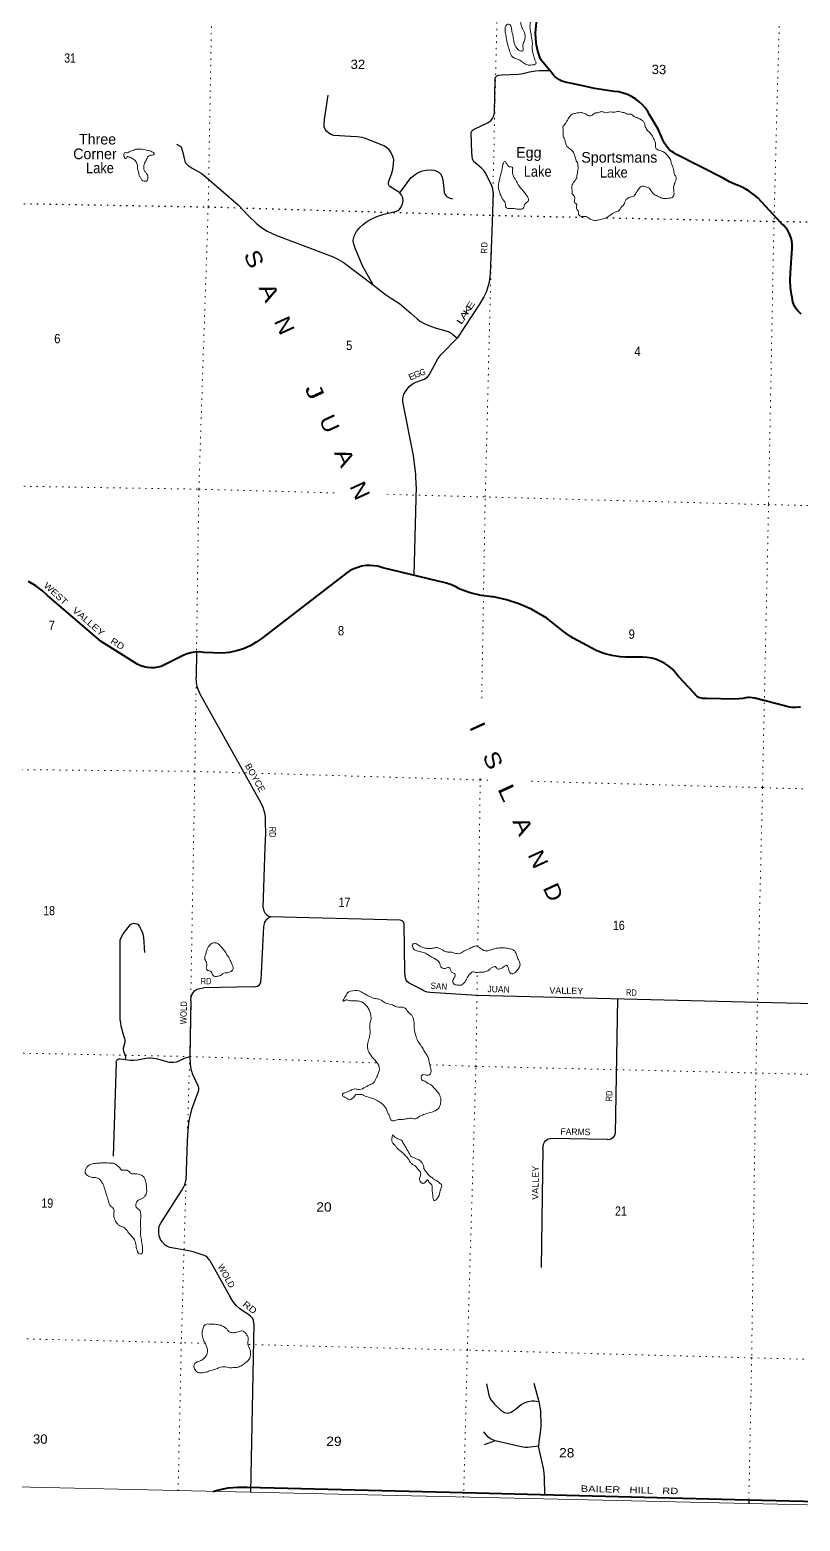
# Model space of a CAD drawing. Header units: feet. Extents: x -611393 to -485084, y 372822 to 560047.
# Drawn here: x -517230 to -502761, y 372822 to 400829 of the extents above; entities that cross this region are included whole.
import ezdxf
from ezdxf.enums import TextEntityAlignment as Align

# ---------------------------------------------------------------- set-up
doc = ezdxf.new("R2010")
doc.units = ezdxf.units.FT
doc.header["$LTSCALE"] = 80
doc.linetypes.add('DOTTED', pattern=[1.5, 0.3, -1.2])
for name, color, linetype, lineweight in [('26', 7, 'Continuous', 40), ('27', 7, 'Continuous', 13), ('29', 7, 'Continuous', 25), ('39', 7, 'Continuous', 13), ('4', 7, 'Continuous', 13), ('6', 7, 'DOTTED', 25), ('7', 7, 'DOTTED', 13)]:
    doc.layers.add(name, color=color, linetype=linetype, lineweight=lineweight)
for name, color, linetype in [('30', 7, 'Continuous'), ('41', 7, 'Continuous'), ('42', 7, 'Continuous')]:
    doc.layers.add(name, color=color, linetype=linetype)

msp = doc.modelspace()

# ---------------------------------------------------------------- linework, layer by layer
at = {"layer": '26'}
for points in [[(-507462.66, 400068.4), (-507625.97, 400256.8), (-507650.04, 400312.82), (-507688.45, 400426.18), (-507714.81, 400542.93), (-507728.82, 400661.8), (-507730.32, 400781.48), (-507719.31, 400900.66), (-507713.44, 400972.46), (-507714.55, 401063.41), (-507722.22, 401128.74), (-507725.16, 401153.72), (-507729.47, 401178.74), (-507842.42, 401833.92), (-507846.61, 401859.16), (-507856.65, 401898.48), (-507870.74, 401936.53), (-507888.73, 401972.9), (-507910.42, 402007.19), (-507935.58, 402039.02), (-508043.54, 402169.45)], [(-502740.51, 395491.04), (-502775.88, 395520.63), (-502807.96, 395553.75), (-502836.4, 395590.05), (-502860.89, 395629.11), (-502881.16, 395670.53), (-502896.99, 395713.84), (-502908.21, 395758.56), (-502914.69, 395804.21), (-502926.24, 395857.38), (-502945.4, 395992.64), (-502950.32, 396129.16), (-502940.94, 396265.45), (-502910.57, 396730.2), (-502909.83, 396743.49), (-502910.33, 396800.96), (-502916.84, 396858.07), (-502929.28, 396914.19), (-502947.52, 396968.7), (-502971.36, 397021), (-503000.53, 397070.53), (-503034.72, 397116.73), (-503073.55, 397159.11), (-503116.6, 397197.19), (-503554.93, 397672.47), (-503615.98, 397725.37), (-503717.49, 397799.06), (-503826.15, 397861.74), (-503940.77, 397912.71), (-503962.6, 397920.77), (-504088.73, 397976.28), (-504208.36, 398044.66), (-505081.41, 398487.68), (-505123.18, 398510.13), (-505169.63, 398541.22), (-505212.57, 398577), (-505251.53, 398617.06), (-505286.1, 398660.98), (-505315.88, 398708.27), (-505426.8, 398962.07), (-505596.04, 399246.75), (-505618.27, 399285.27), (-505666.91, 399355.93), (-505722.68, 399421.11), (-505784.94, 399480.11), (-505853.04, 399532.28), (-505926.21, 399577.04), (-506003.67, 399613.91), (-506084.55, 399642.48), (-506167.98, 399662.43), (-506253.03, 399673.56), (-506622.34, 399727.62), (-506900.66, 399786.88), (-507110.38, 399835.38), (-507149.1, 399841.08), (-507194.01, 399852.2), (-507237.51, 399867.95), (-507279.12, 399888.16), (-507318.39, 399912.62), (-507354.89, 399941.04), (-507388.22, 399973.12), (-507418.02, 400008.51), (-507443.95, 400046.82), (-507462.66, 400068.4)], [(-508752.86, 390207.67), (-508957.72, 390257.11), (-509156.28, 390327.69), (-509218.54, 390363.2), (-509310.27, 390405.12), (-509405.88, 390437.23), (-510599.54, 390727.62), (-510618.26, 390734.03), (-510692.5, 390754.07), (-510768.43, 390766.25), (-510845.21, 390770.42), (-510922.01, 390766.55), (-510997.99, 390754.67), (-511072.31, 390734.91), (-511144.15, 390707.49), (-511212.74, 390672.71), (-511277.31, 390630.95), (-512860.12, 389412.67), (-512867.61, 389406.61), (-512977.32, 389327.42), (-513094.71, 389260.13), (-513218.49, 389205.48), (-513347.31, 389164.07), (-513479.75, 389136.36), (-513614.36, 389122.63), (-513963.8, 389138.09), (-513999.06, 389142.38), (-514068.53, 389145.29), (-514137.92, 389140.93), (-514206.47, 389129.34), (-514273.44, 389110.64), (-514338.09, 389085.04), (-514735.92, 388882.6), (-514762.16, 388874.09), (-514824.81, 388858.83), (-514888.72, 388850.2), (-514953.17, 388848.29), (-515017.48, 388853.14), (-515080.92, 388864.68), (-515142.81, 388882.79), (-515202.47, 388907.26), (-515891.73, 389340.44), (-516896.43, 390207.3), (-516992.32, 390294.33), (-517119.69, 390389.56), (-517256.32, 390470.96)], [(-502752.92, 388109.53), (-502774.67, 388106.38), (-502844.99, 388102.4), (-502915.34, 388105.79), (-502984.95, 388116.51), (-503053.06, 388134.45), (-503611.54, 388275.24), (-503623.61, 388278.6), (-503661.65, 388286.4), (-503700.29, 388290.17), (-503739.11, 388289.88), (-503777.7, 388285.54), (-503790.61, 388282.7), (-503815.7, 388277.17), (-503840.61, 388274.44), (-503985.5, 388258.58), (-504520.12, 388269.46), (-504545.48, 388269.98), (-504570.12, 388269.79), (-504591.09, 388271.4), (-504615.3, 388275.84), (-504638.92, 388282.79), (-504661.67, 388292.17), (-504683.33, 388303.87), (-504703.64, 388317.77), (-504722.38, 388333.72), (-504739.36, 388351.54), (-504754.38, 388371.04), (-505044.62, 388683.15), (-505046.7, 388686.17), (-505100.6, 388756.02), (-505161.52, 388819.85), (-505228.77, 388876.96), (-505301.62, 388926.73), (-505379.28, 388968.61), (-505460.89, 389002.15), (-505545.55, 389026.97), (-505632.35, 389042.81), (-505720.33, 389049.48), (-506041.6, 389050.52), (-506144.69, 389056.47), (-506298.26, 389078.87), (-506448.65, 389117.2), (-506594.2, 389171.03), (-507022.3, 389406.76), (-507076.61, 389439.05), (-507205.49, 389529.08), (-507520.33, 389782.38), (-507803.82, 389942.78), (-507824.43, 389953.38), (-508047.7, 390052.43), (-508280.1, 390127.61), (-508519.08, 390178.07), (-508543.96, 390179.91), (-508752.86, 390207.67)], [(-513783.81, 373378.55), (-513679.37, 373409.56), (-513503.85, 373445.86), (-513325.51, 373463.62), (-513146.28, 373462.63), (-509099.81, 373361.42), (-503744.28, 373223.48), (-500061.82, 373134.58)]]:
    msp.add_lwpolyline(points, dxfattribs=at)
at = {"layer": '29'}
for p, q in [((-508526.83, 397776.43), (-508554.04, 397040.62)), ((-509974.23, 392264.94), (-510015.56, 390581.2)), ((-514099.05, 389153.53), (-514107.33, 388672.4)), ((-512885.49, 386307.28), (-514030.18, 388353.26)), ((-512848.3, 384337.6), (-512811.94, 385481.64)), ((-512839.26, 383987.72), (-512892.54, 382987.39)), ((-510273.68, 384110.2), (-512712.39, 384168.49)), ((-515532.11, 382232.07), (-515533.41, 383687.85)), ((-513031.09, 382857.29), (-513966.84, 382835.87)), ((-514205.38, 382595.51), (-514226.74, 381548.37)), ((-506195.21, 382630.44), (-506233.76, 380093.33)), ((-515605.83, 381434.13), (-515665.77, 379677.67)), ((-514275.88, 379958.07), (-514301.81, 379221.89)), ((-507596.12, 379813.13), (-507623.82, 377589.3)), ((-506388.24, 379989.66), (-507444.84, 380011.85)), ((-513848.33, 377715.3), (-513462.45, 377020.14)), ((-513024.21, 376534.75), (-513085.82, 373362.42)), ((-507766.25, 375415.1), (-507672.84, 375068.98)), ((-508489.13, 374328.14), (-508693.86, 374255.28)), ((-503725.99, 373223.47), (-503728.23, 373147.36))]:
    msp.add_line(p, q, dxfattribs=at)
for points in [[(-508526.83, 397776.43), (-508536.23, 397843.68), (-508555.65, 397901.97), (-508627.27, 398057.4), (-508679.44, 398152.11), (-508703.72, 398188.54), (-508743.78, 398232.26), (-508836.02, 398305.12), (-508888.2, 398351.26), (-508913.7, 398407.12), (-508928.26, 398518.83), (-508942.83, 398902.55), (-508923.4, 398936.55), (-508884.57, 398965.7), (-508632.12, 399082.27), (-508573.86, 399121.12), (-508544.74, 399159.99), (-508513.18, 399215.84), (-508501.05, 399276.56), (-508491.34, 399912.85), (-508480.41, 399949.28), (-508457.35, 399966.28), (-508422.16, 399975.99), (-508360.26, 399985.71), (-508059.26, 399995.43), (-507999.79, 400005.14), (-507923.33, 400024.57), (-507844.44, 400041.57), (-507732.78, 400056.14), (-507656.32, 400063.43), (-507462.66, 400068.4)], [(-510281.54, 397768.39), (-510368.91, 397821.82), (-510466.01, 397884.96), (-510481.79, 397901.96), (-510493.93, 397926.25), (-510496.36, 397952.96), (-510490.28, 397986.96), (-510436.88, 398118.11), (-510413.82, 398203.11), (-510398.04, 398317.25), (-510394.41, 398392.54), (-510412.61, 398453.26), (-510440.53, 398518.83), (-510480.57, 398574.69), (-510530.34, 398620.83), (-510582.52, 398652.4), (-510907.8, 398781.12), (-510990.32, 398807.83), (-511080.14, 398822.41), (-511208.79, 398827.26), (-511519.49, 398841.83), (-511575.33, 398863.7), (-511621.44, 398895.26), (-511651.78, 398921.98), (-511677.28, 398953.56), (-511699.12, 399006.98), (-511703.98, 399053.13), (-511694.26, 399147.84), (-511626.3, 399604.42)], [(-514473.7, 398682.26), (-514403.82, 398645.83), (-514389.72, 398629.37), (-514380.32, 398605.85), (-514356.82, 398528.27), (-514326.76, 398387.68), (-514309.83, 398340.17), (-514253.94, 398278.4), (-514182.93, 398232.02), (-514009.03, 398137.97), (-513952.95, 398096.25), (-513318.15, 397540.77), (-513120.76, 397338.57), (-512968.64, 397185.53), (-512881.07, 397117.56), (-512774.45, 397049.52), (-512608.47, 396971.78), (-511532.21, 396567.38), (-511434.54, 396515.23), (-511344.21, 396463.93), (-510780.23, 396040.71)], [(-510281.54, 397768.39), (-510072.77, 398047.68), (-510047.29, 398069.54), (-509995.1, 398110.82), (-509935.63, 398147.25), (-509856.73, 398178.82), (-509785.13, 398195.83), (-509689.25, 398200.68), (-509637.06, 398193.4), (-509584.87, 398176.39), (-509542.39, 398149.68), (-509509.62, 398118.11), (-509484.14, 398064.68), (-509464.72, 397967.54), (-509445.3, 397773.25), (-509431.94, 397739.25), (-509413.74, 397717.39), (-509390.68, 397693.1), (-509355.49, 397671.25), (-509289.95, 397656.67)], [(-510780.23, 396040.71), (-510980.62, 396398.65), (-511120.19, 396726.51), (-511145.68, 396806.66), (-511159.03, 396852.8), (-511159.03, 396879.52), (-511135.97, 396957.23), (-511093.49, 397039.8), (-511034.02, 397117.52), (-510970.9, 397175.81), (-510933.28, 397204.95), (-510876.24, 397243.81), (-510820.42, 397272.95), (-510711.17, 397321.52), (-510597.1, 397360.38), (-510344.65, 397423.53), (-510300.95, 397445.38), (-510271.82, 397474.53), (-510252.4, 397503.67), (-510237.84, 397544.96), (-510218.42, 397612.96), (-510223.28, 397676.1), (-510248.76, 397724.67), (-510281.54, 397768.39)], [(-508554.04, 397040.62), (-508585.98, 396248.09), (-508604.19, 396087.8), (-508639.39, 395961.51), (-508660.02, 395900.8), (-508703.72, 395813.37), (-508785.03, 395674.94), (-509202.54, 395038.64)], [(-510780.23, 396040.71), (-510550.95, 395859.51), (-510435.66, 395786.65), (-510285.16, 395687.08), (-510070.33, 395500.08), (-509957.46, 395402.93), (-509890.71, 395349.5), (-509836.09, 395320.36), (-509768.13, 395288.79), (-509613.98, 395232.93), (-509413.73, 395179.5), (-509351.83, 395155.21), (-509294.79, 395121.21), (-509202.54, 395038.64)], [(-509974.23, 392264.94), (-509980.53, 392476.46), (-510023, 392833.46), (-510222.04, 393843.76), (-510222.05, 393904.47), (-510217.19, 393931.19), (-510202.63, 393987.04), (-510173.5, 394038.05), (-510105.53, 394130.33), (-510056.99, 394169.19), (-510008.43, 394198.33), (-509823.95, 394271.19), (-509763.27, 394307.62), (-509726.86, 394348.91), (-509629.76, 394533.48), (-509569.08, 394650.05), (-509513.25, 394727.77), (-509202.54, 395038.64)], [(-514030.18, 388353.26), (-514076.25, 388458.4), (-514088.38, 388499.68), (-514100.52, 388572.54), (-514107.33, 388672.4)], [(-512811.94, 385481.64), (-512799.43, 385740.73), (-512800.64, 385944.74), (-512804.28, 386022.46), (-512812.77, 386090.46), (-512828.56, 386163.32), (-512849.19, 386224.04), (-512885.49, 386307.28)], [(-512848.3, 384337.6), (-512842.5, 384306.6), (-512832.79, 384282.32), (-512814.58, 384248.32), (-512796.38, 384225.24), (-512778.17, 384207.03), (-512752.68, 384187.6), (-512712.39, 384168.49)], [(-515533.41, 383687.85), (-515530.89, 383734.66), (-515521.18, 383773.52), (-515479.92, 383851.24), (-515339.12, 384026.1), (-515312.42, 384043.1), (-515280.87, 384050.39), (-515217.75, 384040.67), (-515198.33, 384026.1), (-515176.48, 383994.53), (-515115.8, 383875.52), (-515106.09, 383848.81), (-515093.95, 383788.09), (-515076.96, 383503.94)], [(-512712.39, 384168.49), (-512745.4, 384152.38), (-512768.46, 384135.38), (-512790.31, 384113.53), (-512809.73, 384088.02), (-512820.65, 384068.6), (-512831.57, 384040.67), (-512839.26, 383987.72)], [(-509712.1, 382750.87), (-509759.08, 382758.34), (-509805.2, 382770.48), (-509839.18, 382789.91), (-509882.88, 382814.19), (-510103.77, 382928.34), (-510140.18, 382957.48), (-510164.46, 382984.2), (-510169.31, 382998.77), (-510181.45, 383057.06), (-510186.3, 383137.21), (-510198.44, 384030.95), (-510203.29, 384062.52), (-510215.43, 384079.52), (-510237.28, 384098.95), (-510273.68, 384110.2)], [(-513031.09, 382857.29), (-512954.16, 382870.06), (-512925.03, 382887.06), (-512905.61, 382911.34), (-512893.47, 382942.92), (-512892.54, 382987.39)], [(-514205.38, 382595.51), (-514197.01, 382670.9), (-514189.73, 382707.33), (-514170.31, 382738.91), (-514136.32, 382780.19), (-514097.49, 382806.91), (-514068.36, 382821.48), (-514034.37, 382828.77), (-513966.84, 382835.87)], [(-499583.08, 382466.38), (-503550.78, 382562.8), (-508841.72, 382692.04), (-509712.1, 382750.87)], [(-515532.11, 382232.07), (-515529.05, 382159.66), (-515522.38, 382124.44), (-515478.69, 381964.15), (-515452.58, 381888.86), (-515447.13, 381864.57), (-515445.9, 381845.14), (-515447.11, 381820.86), (-515450.76, 381796.57), (-515456.84, 381769.86), (-515473.82, 381723.71), (-515476.26, 381706.71), (-515475.03, 381678.78), (-515468.98, 381650.85), (-515437.42, 381565.85), (-515433.76, 381540.34), (-515437.42, 381492.99)], [(-515605.83, 381434.13), (-515601.55, 381460.8), (-515595.19, 381478.41), (-515584.56, 381491.77), (-515569.7, 381500.27), (-515551.18, 381505.73), (-515532.08, 381506.34), (-515437.42, 381492.99)], [(-515437.42, 381492.99), (-515338.17, 381481.46), (-515276.27, 381481.46), (-515204.66, 381486.31), (-515043.23, 381515.46), (-514995.9, 381522.74), (-514960.7, 381523.96), (-514908.51, 381519.1), (-514855.1, 381508.17), (-514616, 381445.02), (-514577.16, 381440.17), (-514529.82, 381440.17), (-514473.99, 381448.67), (-514437.58, 381460.81), (-514363.54, 381496.03), (-514342.9, 381508.17), (-514304.06, 381525.17), (-514226.74, 381548.37)], [(-514226.74, 381548.37), (-514219.08, 381411.04), (-514213.63, 381356.39), (-514200.27, 381288.39), (-514189.35, 381254.39), (-514180.24, 381226.45), (-514078.29, 381015.15), (-514066.76, 380984.8), (-514063.72, 380959.29), (-514063.12, 380925.3), (-514071, 380891.29), (-514194.81, 380551.27), (-514214.85, 380473.55), (-514240.93, 380349.68), (-514265.2, 380165.1), (-514275.88, 379958.07)], [(-506388.24, 379989.66), (-506330.36, 379996.96), (-506306.08, 380006.68), (-506259.96, 380043.11), (-506245.4, 380062.54), (-506233.76, 380093.33)], [(-507596.12, 379813.13), (-507582.91, 379899.82), (-507565.91, 379941.1), (-507539.21, 379970.25), (-507493.09, 380001.82), (-507444.84, 380011.85)], [(-513848.33, 377715.3), (-513877.71, 377753.95), (-513896.53, 377778.25), (-513926.26, 377800.1), (-513974.21, 377819.53), (-514159.31, 377880.25), (-514246.09, 377902.11), (-514600.51, 377962.83), (-514656.35, 377984.69), (-514688.51, 378006.55), (-514736.46, 378059.98), (-514778.33, 378113.41), (-514802, 378178.99), (-514807.46, 378232.42), (-514806.85, 378307.71), (-514797.75, 378361.15), (-514768.01, 378421.87), (-514382.04, 379029.05), (-514328.63, 379116.49), (-514319.53, 379137.13), (-514313.46, 379158.99), (-514301.81, 379221.89)], [(-513024.21, 376534.75), (-513029.88, 376588.16), (-513044.45, 376627.02), (-513083.29, 376673.17), (-513124.56, 376704.75), (-513243.51, 376777.61), (-513294.49, 376816.47), (-513345.47, 376865.04), (-513403.73, 376933.05), (-513462.45, 377020.14)], [(-508653.44, 375401.31), (-508609.88, 375187.99), (-508592.89, 375136.98), (-508563.76, 375093.26), (-508503.07, 375017.97), (-508369.55, 374891.67), (-508313.72, 374862.53), (-508262.74, 374852.81), (-508219.05, 374855.24), (-508187.49, 374867.39), (-508117.09, 374918.39), (-508000.56, 375013.11), (-507927.74, 375051.98), (-507871.9, 375071.41), (-507801.5, 375083.55), (-507755.38, 375083.55), (-507672.84, 375068.98)], [(-507672.84, 375068.98), (-507641.28, 374896.53), (-507636.43, 374816.38), (-507634, 374707.09), (-507634, 374607.51), (-507643.71, 374481.21), (-507672.84, 374318.48), (-507678.93, 374228.61)], [(-508489.13, 374328.14), (-508574.69, 374367.05), (-508618.39, 374398.63), (-508705.78, 374498.21)], [(-507678.93, 374228.61), (-507882.84, 374204.32), (-507926.54, 374206.75), (-507999.36, 374221.32), (-508489.13, 374328.14)], [(-507559.97, 373322.67), (-507562.4, 373635.98), (-507572.11, 373728.28), (-507584.25, 373820.57), (-507678.93, 374228.61)]]:
    msp.add_lwpolyline(points, dxfattribs=at)
at = {"layer": '39'}
msp.add_line((-507037.91, 397742.03), (-507043.93, 397758.53), dxfattribs=at)
for points in [[(-508222.81, 402005.36), (-508182.84, 401954.44), (-508124.18, 401961.96), (-508102.01, 401955.69), (-508077.9, 401939.28), (-508063.97, 401914.89), (-508056.2, 401880.44), (-508054.66, 401825.83), (-508061.34, 401755.13), (-508074.02, 401692.57), (-508082.58, 401638.06), (-508087.42, 401547.13), (-508090.37, 401442.01), (-508089.17, 401349), (-508067.82, 401249.72), (-508034.45, 401138.2), (-508017.02, 401053.11), (-508004.07, 400917.52), (-507966.43, 400832.24), (-507927.02, 400718.64), (-507931.63, 400653.99), (-507948.17, 400611.68), (-507966.74, 400567.38), (-507971.11, 400531.03), (-507963.43, 400484.45), (-507971.96, 400433.98), (-508034.56, 400438.62), (-508090.67, 400491.73), (-508118.51, 400542.54), (-508141.99, 400629.7), (-508159.32, 400726.92), (-508178.69, 400822.13), (-508196.12, 400907.22), (-508234.26, 400935.89), (-508287.08, 400904.04), (-508299.43, 400877.87), (-508301.94, 400823.31), (-508296.43, 400760.58), (-508275.16, 400651.19), (-508259.71, 400570.17), (-508238.08, 400503.24), (-508212.58, 400416.05), (-508164.89, 400324.62), (-508094.51, 400285.53), (-508026.06, 400256.57), (-507959.82, 400207.41), (-507881.34, 400170.27), (-507794.46, 400169.45), (-507727.57, 400193.07), (-507725.23, 400229.44), (-507739.14, 400255.86), (-507756.84, 400310.62), (-507782.32, 400399.83), (-507795.77, 400478.81), (-507791.07, 400553.57), (-507800.28, 400654.76), (-507823.35, 400788.42), (-507836.71, 400877.51), (-507829.99, 400952.26), (-507835.28, 401039.25), (-507859.06, 401092.05), (-507882.9, 401138.78), (-507890.86, 401153.01), (-507906.49, 401213.81), (-507914.09, 401268.47), (-507919.63, 401327.16), (-507938.6, 401466.85), (-507945.9, 401555.89), (-507943.17, 401636.74), (-507938.27, 401733.74), (-507985.53, 401873.7), (-507999.28, 401918.31), (-508017.2, 401948.81), (-508061.08, 402013.93), (-508087.08, 402044.51), (-508126.83, 402119.7), (-508148.7, 402160.34), (-508204.59, 402237.71), (-508250.49, 402302.85), (-508302.22, 402394.32), (-508329.89, 402465.35), (-508355.46, 402544.45), (-508362.83, 402625.4), (-508350.04, 402700.09), (-508355.41, 402778.99), (-508356.9, 402839.66), (-508344.27, 402896.15), (-508333.74, 402944.58), (-508333.4, 402982.99), (-508345.35, 403003.33), (-508377.53, 403019.81), (-508419.82, 403036.38), (-508470.16, 403057.08), (-508500.37, 403067.48), (-508540.73, 403073.93), (-508593.19, 403082.52), (-508615.34, 403090.82)], [(-506934.19, 398276.85), (-506943.77, 398335.57), (-506965.71, 398368.13), (-506979.39, 398420.83), (-506991.18, 398459.36), (-507018.87, 398526.35), (-507074.93, 398585.51), (-507141.12, 398640.74), (-507168.84, 398705.7), (-507184.45, 398768.53), (-507206.27, 398815.24), (-507213.78, 398880.01), (-507215.09, 398960.9), (-507218.73, 399005.42), (-507173.78, 399061.6), (-507145.05, 399111.88), (-507091.75, 399198.31), (-507057.08, 399234.37), (-506986.14, 399259.98), (-506909.23, 399273.4), (-506830.49, 399266.59), (-506756.05, 399229.49), (-506703.66, 399212.81), (-506654.95, 399236.61), (-506620.34, 399266.61), (-506543.47, 399275.99), (-506490.78, 399293.68), (-506434.37, 399274.95), (-506327.16, 399288.08), (-506266.59, 399281.44), (-506167.47, 399294.65), (-506111, 399281.98), (-506040.46, 399261.09), (-506002.23, 399242.53), (-505955.71, 399248.15), (-505877.32, 399200.9), (-505786.72, 399163.64), (-505730.47, 399126.71), (-505690.4, 399087.91), (-505674.8, 399023.06), (-505647.01, 398966.19), (-505583, 398892.79), (-505549.03, 398850.01), (-505505.27, 398770.74), (-505477.75, 398683.53), (-505474.35, 398610.71), (-505416.12, 398569.72), (-505375.83, 398555.18), (-505309.42, 398524.22), (-505245.32, 398460.93), (-505199.42, 398395.79), (-505179.89, 398318.78), (-505154.18, 398255.85), (-505132.79, 398160.62), (-505113.14, 398097.75), (-505089.36, 398044.96), (-505101.94, 397992.51), (-505130.96, 397909.89), (-505137.33, 397875.58), (-505132.09, 397782.52), (-505132.51, 397734), (-505165.3, 397681.74), (-505240.2, 397666.28), (-505331.18, 397661.08), (-505391.6, 397683.89), (-505484.17, 397727.24), (-505530.32, 397764.07), (-505586.19, 397843.46), (-505612.3, 397861.9), (-505676.72, 397888.8), (-505731.26, 397891.34), (-505782.07, 397857.45), (-505837.34, 397777.1), (-505876.28, 397714.79), (-505957.37, 397685.24), (-506026.46, 397641.41), (-506077.84, 397542.83), (-506110.46, 397510.79), (-506181.94, 397424.53), (-506238.69, 397404.85), (-506332.15, 397347.11), (-506417.47, 397295.35), (-506512.69, 397267.95), (-506601.75, 397250.6), (-506690.49, 397269.64), (-506744.77, 397300.49), (-506793.05, 397325.21), (-506869.86, 397321.9), (-506922.04, 397362.83), (-506925.62, 397415.44), (-506955.53, 397460.2), (-506961.11, 397514.85), (-506954.73, 397551.18), (-506992.89, 397577.83), (-507000.61, 397618.34), (-506996, 397683), (-507037.91, 397742.03)], [(-515382.44, 398444.94), (-515389.09, 398448.34), (-515399.18, 398450.46), (-515401.22, 398448.46), (-515409.46, 398430.34), (-515427.82, 398410.3), (-515443.9, 398420.56), (-515453.85, 398436.83), (-515463.78, 398457.14), (-515465.64, 398475.36), (-515455.23, 398509.63), (-515445.02, 398521.66), (-515410.69, 398519.32), (-515380.33, 398525.09), (-515347.83, 398545), (-515297.15, 398562.72), (-515256.58, 398580.53), (-515220.14, 398588.27), (-515169.65, 398585.77), (-515117.12, 398585.27), (-515062.64, 398576.66), (-515016.27, 398564.09), (-514975.93, 398555.61), (-514937.69, 398539.07), (-514907.52, 398522.61), (-514897.71, 398490.17), (-514920.02, 398480.27), (-514946.34, 398474.46), (-514964.54, 398472.61), (-515005.17, 398448.73), (-515027.64, 398420.64), (-515035.9, 398400.5), (-515046.18, 398380.38), (-515072.88, 398332.11), (-515089.66, 398261.5), (-515088.12, 398206.89), (-515064.29, 398160.16), (-515030.28, 398121.42), (-515010.66, 398054.51), (-515039.52, 397990.09), (-515084.01, 397986.47), (-515126.26, 398007.09), (-515150.06, 398057.86), (-515168.08, 398076.23), (-515181.83, 398120.85), (-515187.5, 398165.38), (-515201.32, 398201.91), (-515207.12, 398232.29), (-515210.71, 398282.87), (-515220.48, 398321.38), (-515238.38, 398353.9), (-515258.35, 398380.38), (-515282.44, 398398.8), (-515316.59, 398421.37), (-515382.44, 398444.94)], [(-508334.13, 397631.04), (-508344.11, 397645.29), (-508372.02, 397688.01), (-508385.86, 397722.52), (-508403.65, 397767.17), (-508417.44, 397807.74), (-508427.2, 397846.25), (-508430.87, 397888.74), (-508426.4, 397937.22), (-508413.74, 397997.76), (-508394.9, 398072.39), (-508380.22, 398132.91), (-508363.47, 398199.47), (-508352.87, 398255.98), (-508336.08, 398326.59), (-508309.53, 398358.69), (-508281.51, 398328.09), (-508251.63, 398279.28), (-508223.54, 398256.77), (-508169.06, 398248.17), (-508161.38, 398201.59), (-508162.08, 398122.74), (-508144.29, 398078.09), (-508086.57, 397978.47), (-508046.82, 397903.28), (-507998.83, 397846.21), (-507944.84, 397781), (-507902.89, 397726.01), (-507867.02, 397669.05), (-507869.56, 397610.44), (-507902.12, 397584.47), (-507936.83, 397544.36), (-507943.07, 397524.2), (-507961.63, 397481.92), (-508042.64, 397460.45), (-508095.12, 397467.01), (-508135.49, 397471.44), (-508161.76, 397471.69), (-508198.13, 397472.04), (-508254.68, 397474.6), (-508288.8, 397501.21), (-508296.38, 397557.89), (-508334.13, 397631.04)], [(-507037.91, 397742.03), (-507046, 397742.11), (-507045.71, 397774.46), (-507045.28, 397822.98), (-507048.7, 397893.78), (-507030.11, 397940.1), (-506974.82, 398022.47), (-506958.37, 398054.67), (-506954.01, 398091.02), (-506945.54, 398135.42), (-506939.08, 398179.84), (-506932.56, 398232.35), (-506934.19, 398276.85)], [(-513548.76, 383501.14), (-513528.91, 383460.51), (-513502.97, 383423.87), (-513473.13, 383371.01), (-513441.42, 383299.95), (-513417.71, 383239.06), (-513414.17, 383182.42), (-513450.88, 383144.35), (-513509.67, 383122.67), (-513564.24, 383121.17), (-513651.56, 383071.45), (-513722.46, 383051.91), (-513772.95, 383054.41), (-513798.9, 383091.05), (-513822.72, 383139.8), (-513854.88, 383158.31), (-513891.18, 383166.74), (-513915.05, 383209.43), (-513908.54, 383259.91), (-513914.09, 383318.6), (-513945.77, 383391.69), (-513924.8, 383478.43), (-513906.03, 383544.98), (-513881.29, 383601.35), (-513848.6, 383641.48), (-513826.14, 383667.55), (-513781.57, 383681.28), (-513731.06, 383680.8), (-513686.78, 383660.16), (-513652.72, 383627.48), (-513548.76, 383501.14)], [(-508727.01, 383556.32), (-508706.93, 383541.97), (-508652.46, 383531.34), (-508599.84, 383540.95), (-508537.03, 383560.57), (-508474.21, 383580.19), (-508433.75, 383585.87), (-508385.22, 383589.46), (-508310.48, 383586.72), (-508260.01, 383582.2), (-508217.65, 383573.71), (-508153.19, 383550.85), (-508123.06, 383530.35), (-508103.18, 383493.76), (-508079.52, 383426.81), (-508061.71, 383384.18), (-508045.83, 383351.68), (-508024.12, 383292.84), (-508034.83, 383224.2), (-508077.74, 383170.02), (-508120.62, 383119.88), (-508175.33, 383102.2), (-508215.53, 383126.85), (-508231.3, 383171.48), (-508247.02, 383222.18), (-508279.01, 383260.9), (-508325.71, 383235.06), (-508380.58, 383199.19), (-508449.3, 383197.82), (-508489.37, 383236.62), (-508546.08, 383220.98), (-508590.82, 383189.06), (-508643.69, 383151.14), (-508708.49, 383135.58), (-508789.34, 383132.31), (-508843.97, 383124.74), (-508874.22, 383131.1), (-508908.5, 383139.51), (-508941, 383119.6), (-508985.85, 383075.55), (-509008.39, 383039.37), (-509033.07, 382991.08), (-509057.72, 382944.81), (-509092.34, 382914.81), (-509128.92, 382890.9), (-509177.43, 382889.34), (-509221.86, 382891.78), (-509254.1, 382902.2), (-509276.08, 382930.71), (-509287.81, 382975.31), (-509277.55, 382993.41), (-509256.98, 383033.65), (-509240.32, 383090.1), (-509256.32, 383108.45), (-509310.65, 383135.25), (-509326.4, 383181.91), (-509364.41, 383224.73), (-509427.26, 383201.06), (-509477.72, 383207.61), (-509511.87, 383230.18), (-509529.52, 383291), (-509577.44, 383356.16), (-509712.16, 383432.25), (-509778.44, 383477.36), (-509861.01, 383508.48), (-509929.57, 383525.31), (-509990.02, 383544.08), (-510038.05, 383597.11), (-510045.84, 383629.53), (-510031.4, 383663.77), (-510005.02, 383675.65), (-509922.58, 383630.38), (-509862.21, 383601.5), (-509787.63, 383580.57), (-509718.97, 383575.87), (-509654.23, 383585.36), (-509583.44, 383592.78), (-509514.92, 383571.91), (-509422.44, 383518.46), (-509359.88, 383509.77), (-509301.32, 383505.17), (-509204.55, 383479.99), (-509154, 383483.55), (-509076.83, 383527.3), (-509028.11, 383553.12), (-508963.22, 383578.78), (-508892.19, 383614.5), (-508831.5, 383622.01), (-508787.3, 383593.28), (-508750.09, 383573.18), (-508727.01, 383556.32)], [(-509701.66, 380498.38), (-509555.51, 380573.82), (-509518.43, 380654.34), (-509509.59, 380739.18), (-509541.05, 380838.55), (-509600.97, 380917.98), (-509663.03, 380983.27), (-509715.19, 381026.22), (-509735.34, 381032.48), (-509809.62, 381087.78), (-509864.03, 381104.47), (-509857.09, 381203.48), (-509760.16, 381196.49), (-509721.68, 381206.23), (-509694.92, 381262.59), (-509704.4, 381333.45), (-509729.67, 381446.92), (-509749.12, 381532.02), (-509792.95, 381603.2), (-509862.61, 381723.16), (-509924.46, 381812.71), (-509976.05, 381920.36), (-510008.97, 382082.43), (-510017.88, 382217.98), (-510057.36, 382323.5), (-510125.52, 382384.8), (-510191.5, 382464.28), (-510342.9, 382481.9), (-510415.33, 382516.96), (-510538.3, 382550.48), (-510604.63, 382589.53), (-510654.88, 382620.34), (-510729.51, 382635.2), (-510816.18, 382660.29), (-510876.54, 382689.17), (-510944.9, 382728.24), (-510987.12, 382752.9), (-511029.35, 382775.55), (-511126.24, 382786.58), (-511264.03, 382743.41), (-511288.67, 382699.16), (-511346.24, 382586.48), (-511285.41, 382610.17), (-511224.9, 382597.46), (-511129.98, 382592.51), (-511057.26, 382589.8), (-510978.69, 382562.77), (-510924.51, 382519.79), (-510872.55, 382454.59), (-510827.2, 382326.78), (-510823.98, 382233.75), (-510845.06, 382134.87), (-510838.15, 382001.36), (-510853.12, 381908.5), (-510880.27, 381807.66), (-510888.91, 381745.06), (-510861.64, 381629.56), (-510781.78, 381519.61), (-510731.77, 381462.52), (-510666.09, 381348.67), (-510691.53, 381213.45), (-510738.88, 381114.83), (-510767.63, 381062.53), (-510842.8, 381016.74), (-510958.5, 380957.19), (-511061.81, 380927.84), (-511098.09, 380938.3), (-511150.68, 380932.73), (-511219.62, 380905.08), (-511284.51, 380879.42), (-511351.45, 380849.73), (-511359.73, 380827.56), (-511327.74, 380788.84), (-511293.54, 380772.34), (-511249.3, 380747.66), (-511221.12, 380735.26), (-511184.57, 380755.13), (-511125.51, 380807.14), (-511107.1, 380833.24), (-511052.51, 380836.77), (-510995.94, 380836.23), (-510953.7, 380813.59), (-510907.36, 380798.99), (-510832.85, 380769.98), (-510758.3, 380745), (-510661.75, 380695.56), (-510571.51, 380617.87), (-510531.61, 380558.85), (-510507.99, 380487.86), (-510474.14, 380430.93), (-510458.48, 380374.16), (-510398.17, 380339.22), (-510331.29, 380360.82), (-510274.65, 380368.37), (-510183.69, 380371.55), (-510118.89, 380387.1), (-510060.26, 380390.59)], [(-510060.26, 380390.59), (-510015.94, 380376.02), (-509902.35, 380425.48), (-509811.07, 380465.05), (-509701.66, 380498.38)], [(-510001.4, 379504.44), (-510051.7, 379529.18), (-510087.74, 379565.92), (-510123.56, 379628.94), (-510183.6, 379694.21), (-510257.74, 379765.68), (-510333.91, 379835.15), (-510367.88, 379877.94), (-510403.95, 379912.65), (-510429.79, 379961.42), (-510429.34, 380011.97), (-510422.96, 380048.3), (-510412.61, 380076.51), (-510390.58, 380054.06), (-510338.38, 380015.14), (-510300.17, 379994.56), (-510261.89, 379982.07), (-510211.97, 379914.87), (-510176.12, 379855.89), (-510136.33, 379784.75), (-510100.5, 379723.75), (-510070.64, 379672.92), (-510010.24, 379648.08), (-509957.93, 379621.3), (-509905.6, 379598.56), (-509871.54, 379565.88), (-509841.69, 379513.03), (-509820.23, 379425.88), (-509776.26, 379370.87), (-509728.29, 379311.78), (-509676.08, 379274.89), (-509625.92, 379233.97), (-509565.59, 379201.05), (-509533.53, 379170.41), (-509489.4, 379133.6), (-509495.75, 379101.31), (-509522.66, 379028.78), (-509560.11, 378905.8), (-509637.45, 378843.86), (-509662.77, 378951.26), (-509672.14, 379034.25), (-509697.3, 379159.84), (-509721.38, 379178.27), (-509765.37, 379231.26), (-509775.56, 379221.25), (-509840.72, 379165.25), (-509854.83, 379169.43), (-509884.95, 379189.94), (-509910.86, 379230.62), (-509900.21, 379293.2), (-509889.48, 379363.86), (-509923.4, 379412.71), (-510001.4, 379504.44)], [(-515146.28, 378324.12), (-515151.12, 378233.18), (-515139.89, 378131.98), (-515120.63, 378024.63), (-515111.44, 377921.43), (-515134.38, 377840.77), (-515182.8, 377849.32), (-515204.74, 377881.88), (-515224.44, 377938.68), (-515234.03, 377997.41), (-515247.58, 378064.26), (-515289.34, 378141.49), (-515337.33, 378198.56), (-515379.4, 378239.4), (-515401.29, 378278.02), (-515453.36, 378331.09), (-515527.83, 378364.15), (-515580.06, 378399.02), (-515617.97, 378453.97), (-515649.49, 378545.25), (-515650.91, 378614.01), (-515650.41, 378670.62), (-515670.29, 378707.2), (-515706.43, 378733.83), (-515738.33, 378782.66), (-515755.92, 378849.55), (-515789.36, 378952.99), (-515812.91, 379032.06), (-515834.6, 379092.93), (-515852.32, 379145.67), (-515888.19, 379202.62), (-515938.24, 379255.67), (-515978.51, 379272.23), (-516039.1, 379274.82), (-516079.42, 379285.32), (-516129.78, 379303.99), (-516163.91, 379328.58), (-516189.91, 379359.16), (-516185.37, 379415.73), (-516156.58, 379472.07), (-516089.46, 379521.98), (-516018.58, 379539.5), (-515935.67, 379546.8), (-515854.8, 379552.09), (-515769.96, 379549.26), (-515713.42, 379544.68), (-515648.78, 379542.04), (-515580.51, 379492.87), (-515542.43, 379458.13), (-515530.47, 379439.82), (-515508.45, 379415.35), (-515464.02, 379412.9), (-515421.57, 379414.52), (-515381.25, 379404.03), (-515339.23, 379357.12), (-515290.85, 379344.53), (-515248.38, 379348.17), (-515193.9, 379339.56), (-515151.56, 379329.05), (-515115.35, 379310.51), (-515061.5, 379231.14), (-515049.73, 379190.59), (-515043.92, 379162.23), (-515040.48, 379093.45), (-515035.15, 379010.51), (-515043.63, 378966.1), (-515070.25, 378925.92), (-515108.96, 378889.89), (-515159.7, 378864.09), (-515192.16, 378850.25), (-515220.73, 378818.17), (-515241.45, 378759.73), (-515233.71, 378721.24), (-515213.68, 378700.83), (-515183.57, 378678.31), (-515157.55, 378649.75), (-515147.98, 378589), (-515146.45, 378534.4), (-515150.93, 378483.89), (-515153.49, 378423.26), (-515146.28, 378324.12)], [(-513526.5, 375714.6), (-513589.09, 375721.26), (-513645.73, 375713.71), (-513724.8, 375684.14), (-513807.87, 375658.65), (-513895.02, 375629.15), (-513978.03, 375609.72), (-514072.94, 375616.69), (-514139.01, 375686.06), (-514146.51, 375752.86), (-514101.61, 375802.98), (-514010.35, 375840.52), (-513939.1, 375900.5), (-513891.72, 376003.17), (-513905.11, 376088.21), (-513960.6, 376212.08), (-513993.98, 376321.58), (-513987.14, 376410.48), (-513960.23, 376483.01), (-513907.34, 376522.94), (-513864.89, 376524.56), (-513788.13, 376521.81), (-513713.43, 376515.03), (-513644.86, 376500.22), (-513576.46, 376465.2), (-513532.3, 376432.43), (-513496.32, 376387.61), (-513439.96, 376362.81), (-513405.63, 376360.46), (-513361.11, 376368.12), (-513324.65, 376377.88), (-513274, 376393.58), (-513209.43, 376382.85), (-513169.4, 376340.01), (-513137.51, 376289.16), (-513127.77, 376248.63), (-513128.04, 376218.3), (-513136.6, 376163.79), (-513128.84, 376127.32), (-513103.12, 376064.4), (-513085.49, 376001.55), (-513086.05, 375938.88), (-513100.67, 375884.43), (-513172.1, 375804.23), (-513243.26, 375754.36), (-513316.36, 375714.62), (-513397.43, 375708.33), (-513476.08, 375704.01), (-513526.5, 375714.6)]]:
    msp.add_spline(points, degree=3, dxfattribs=at)
at = {"layer": '4'}
msp.add_lwpolyline([(-606327.43, 559945.21), (-576018.15, 559132.04), (-545707.77, 558360.55), (-515396.36, 557630.76), (-485083.98, 556942.67), (-489136.84, 372822.34), (-519702.48, 373516.18), (-550267.14, 374252.07), (-580830.76, 375029.99), (-611393.28, 375849.97)], close=True, dxfattribs=at)
at = {"layer": '6'}
for points in [[(-519139.29, 397596.78), (-513879.91, 397503.9), (-508542.75, 397345.92), (-506794.45, 397308.55)], [(-506398.73, 397300.09), (-503253.69, 397232.87), (-498200.08, 397150.2)]]:
    msp.add_lwpolyline(points, dxfattribs=at)
at = {"layer": '7'}
for p, q in [((-510521.7, 392106.38), (-503355.17, 391912.21)), ((-503355.17, 391912.21), (-498041.95, 391788.82))]:
    msp.add_line(p, q, dxfattribs=at)
for points in [[(-513603.09, 410055.78), (-513654.06, 408219.82), (-513786.66, 402808.47), (-513879.91, 397503.9), (-514055.99, 392202.14), (-514131.01, 386903.47), (-514226.74, 381548.37), (-514385.27, 376173.66), (-514444.04, 373393.82)], [(-503068.33, 403672.1), (-503109.56, 402577.39), (-503253.69, 397232.87), (-503355.17, 391912.21), (-503468.72, 386597.72), (-503594.79, 381238.88), (-503672.27, 375889.68), (-503727.24, 373148.3)], [(-508742.66, 388278.22), (-508676.28, 392057.91), (-508542.75, 397345.92), (-508454, 401133.97)], [(-519263.42, 392288.75), (-514055.99, 392202.14), (-511475.12, 392132.21)], [(-513163.43, 386874.55), (-514131.01, 386903.47), (-519388.64, 386954.91)], [(-508624.65, 386739.25), (-508769.62, 386743.23), (-512928.64, 386867.53)], [(-508817.21, 383613.52), (-508769.62, 386743.23), (-508767.99, 386835.95)], [(-493356.07, 386344.3), (-498151.66, 386452.06), (-503468.72, 386597.72), (-507847.34, 386717.91)], [(-509083.08, 373270.35), (-509011.58, 376033.53), (-508851.42, 381363.74), (-508824.63, 383125.64)], [(-519512.17, 381653.51), (-514226.74, 381548.37), (-510704.95, 381427.41)], [(-509717.74, 381393.5), (-508851.42, 381363.74), (-503594.79, 381238.88), (-498295.78, 381107.54), (-494718.72, 381015.45)], [(-513938.55, 376162.01), (-514385.27, 376173.66), (-519637.28, 376304.41)], [(-497545.18, 375727.86), (-498375.34, 375752.29), (-503672.27, 375889.68), (-509011.58, 376033.53), (-513133.05, 376141.01)]]:
    msp.add_lwpolyline(points, dxfattribs=at)

# ---------------------------------------------------------------- texts
at = {"layer": '27'}
for s, rotation, width, p in [('WEST', 317.773, 1.15, (-516980.17, 390377.09)), ('VALLEY', 319.212, 1.2, (-516441.77, 389908.75)), ('RD', 327.852, 1.15, (-515727.46, 389319.83)), ('BAILER   HILL   RD', 358.525, 1.3, (-506883.03, 373374.35))]:
    msp.add_text(s, height=120, rotation=rotation, dxfattribs=dict(at, width=width)).set_placement(p)
at = {"layer": '30'}
for s, rotation, width, p in [('R', 87.692, 0.7, (-508638.69, 396676.32)), ('D', 87.692, 0.7, (-508634.13, 396789.61)), ('E', 56.729, 1.45, (-508902.79, 395623.08)), ('A', 56.729, 1.5, (-509024.85, 395437.04)), ('K', 56.729, 1.4, (-508963.43, 395530.65)), ('L', 56.729, 1.65, (-509086.8, 395342.63)), ('E', 23.967, 1.2, (-510027.42, 394265.71)), ('G', 17.051, 0.9, (-509837.7, 394344.01))]:
    msp.add_text(s, height=120, rotation=rotation, dxfattribs=dict(at, width=width)).set_placement(p, align=Align.CENTER)
msp.add_text('G', height=120, rotation=22.051, dxfattribs=at).set_placement((-509931.46, 394308.96), align=Align.CENTER)
for s, rotation, width, p in [('BOYCE', 299.226, 1.05, (-513193.69, 387012.2)), ('RD', 270.34, 0.8, (-512730.15, 385862.2)), ('RD', 1.311, 0.8, (-514018.36, 382902.54)), ('SAN', 356.133, 0.95, (-509707.38, 382820.71)), ('WOLD', 88.831, 0.9, (-514286.76, 382153.05)), ('VALLEY', 358.601, 1.05, (-507473.65, 382732.46)), ('RD', 358.601, 0.8, (-506033.03, 382691.67)), ('RD', 89.129, 0.8, (-506293.1, 380706.56)), ('VALLEY', 89.286, 1.05, (-507679.01, 378857.38)), ('RD', 322.683, 1.2, (-513244.78, 376872.81))]:
    msp.add_text(s, height=120, rotation=rotation, dxfattribs=dict(at, width=width)).set_placement(p)
for s, rotation, p in [('JUAN', 358.601, (-508637.03, 382757.12)), ('FARMS', 358.797, (-507265.02, 380081.56)), ('WOLD', 299.034, (-513707.35, 377608.72))]:
    msp.add_text(s, height=120, rotation=rotation, dxfattribs=at).set_placement(p)
at = {"layer": '41'}
for s, p in [('Three', (-516307.9, 398676.03)), ('Corner ', (-516415.56, 398400.28)), ('Egg', (-508095.85, 398426.66)), ('Sportsmans', (-506871.35, 398334.93))]:
    msp.add_text(s, height=200, dxfattribs=at).set_placement(p)
at = {"layer": '41', "width": 0.9}
for p in [(-516173.47, 398136.73), (-507952.4, 398070.85), (-506522.97, 398054.29)]:
    msp.add_text('Lake', height=200, dxfattribs=at).set_placement(p)
at = {"layer": '42'}
for s, width, p in [('S', 1.2, (-513222.19, 396611.19)), ('A', 1.25, (-512937.87, 395989.68)), ('N', 1.1, (-512649.62, 395359.57)), ('J', 1.4, (-512074.09, 394101.51)), ('U', 1.1, (-511805.49, 393514.36)), ('A', 1.25, (-511519.2, 392888.54)), ('N', 1.1, (-511230.94, 392258.44)), ('I', 1.15, (-508982.69, 387738.36)), ('S', 1.2, (-508735.71, 387198.47)), ('L', 1.35, (-508451.39, 386576.96)), ('A', 1.25, (-508172.96, 385968.33)), ('N', 1.1, (-507884.7, 385338.23)), ('D', 1.1, (-507600.38, 384716.71))]:
    msp.add_text(s, height=300, rotation=294.583, dxfattribs=dict(at, width=width)).set_placement(p)
at = {"layer": '7'}
for s, width, p in [('31', 0.85, (-516585.92, 400212.73)), ('32', 1.05, (-511205.97, 400094.78)), ('33', 1.05, (-505551.02, 399998.47)), ('6', 0.9, (-516772.94, 394943.33)), ('5', 0.9, (-511290.02, 394816.31)), ('4', 0.9, (-505875.67, 394704.1)), ('7', 0.9, (-516877, 389560.02)), ('8', 0.9, (-511444.37, 389457.74)), ('9', 0.9, (-505985.14, 389393.62)), ('18', 0.85, (-516979.55, 384202.29)), ('17', 0.85, (-511431.5, 384357.72)), ('16', 0.85, (-506278.62, 383924.49)), ('19', 0.85, (-517013.85, 378709.13)), ('20', 1.1, (-511849.7, 378637.71)), ('21', 0.85, (-506239.04, 378560.02)), ('30', 1.05, (-517172.14, 374278.64)), ('29', 1.1, (-511662.21, 374236.28)), ('28', 1.1, (-507289.4, 374020.75))]:
    msp.add_text(s, height=175, rotation=359.454, dxfattribs=dict(at, width=width)).set_placement(p)

doc.saveas('drawing.dxf')
